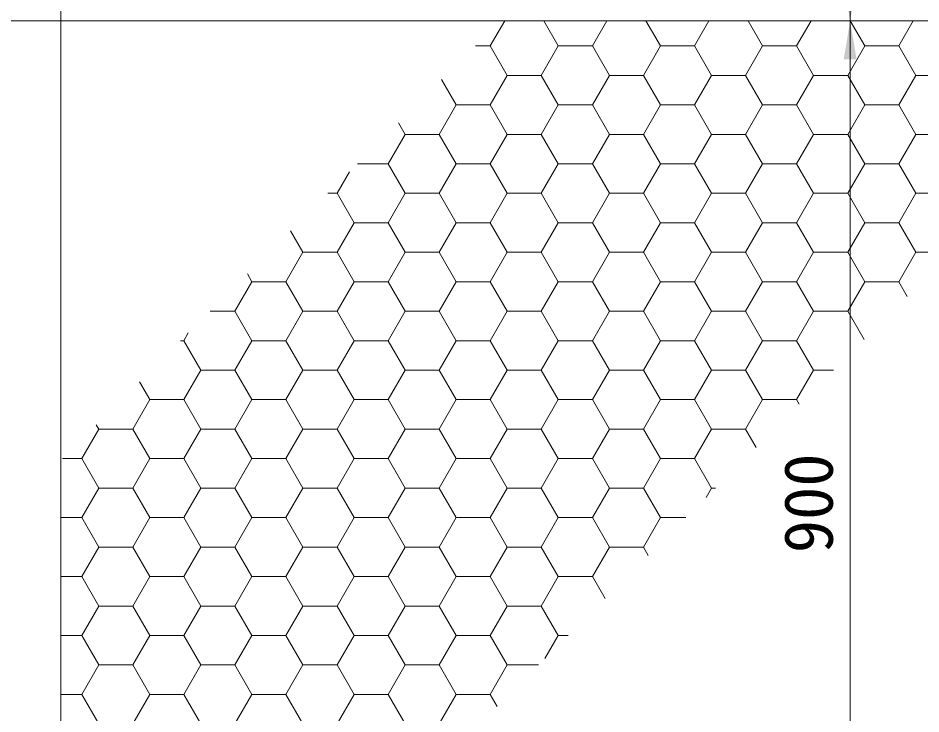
# Model space of a CAD drawing. Units: millimetres at full size, sheet at 1:30; details may follow other scales. Extents: x 47825 to 82541, y -23349 to -5561.
# Drawn here: x 64123 to 64965, y -11449 to -10800 of the extents above; entities that cross this region are included whole.
import ezdxf
from ezdxf.enums import TextEntityAlignment as Align

# ---------------------------------------------------------------- set-up
doc = ezdxf.new("R2010")
doc.units = ezdxf.units.MM
doc.header["$LTSCALE"] = 30
doc.linetypes.add('USER1', pattern=[1.35, 0.75, -0.6])
for name, color, linetype, lineweight in [('ハッチング', 7, 'Continuous', 5), ('寸法線', 7, 'Continuous', 9), ('本体', 2, 'USER1', 13)]:
    doc.layers.add(name, color=color, linetype=linetype, lineweight=lineweight)
doc.styles.add('ＭＳ ゴシック', font='')
doc.styles.get('ＭＳ ゴシック').set_extended_font_data('MS Gothic')

# ---------------------------------------------------------------- blocks, each defined once
blk = doc.blocks.new('filled_arrow')
at = {"color": 0, "linetype": 'Continuous', "lineweight": -2}
blk.add_solid([(7.5, 1.25), (0, 0), (7.5, -1.25)], dxfattribs=at)

msp = doc.modelspace()

# ---------------------------------------------------------------- linework, layer by layer
at = {"layer": 'ハッチング', "lineweight": 20}
msp.add_line((61287.47, -10802.72), (65637.47, -10802.72), dxfattribs=at)
at = {"layer": 'ハッチング'}
for p, q in [((64563, -10826.09), (64576.49, -10802.72)), ((64626.51, -10826.09), (64613.02, -10802.72)), ((64658.25, -10826.09), (64671.74, -10802.72)), ((64721.76, -10826.09), (64708.27, -10802.72)), ((64753.5, -10826.09), (64766.99, -10802.72)), ((64817.01, -10826.09), (64803.52, -10802.72)), ((64848.75, -10826.09), (64862.24, -10802.72)), ((64912.26, -10826.09), (64898.77, -10802.72)), ((64944, -10826.09), (64957.49, -10802.72)), ((64549.15, -10826.09), (64563.01, -10826.09)), ((64578.88, -10853.58), (64563.01, -10826.09)), ((64610.63, -10853.58), (64626.5, -10826.09)), ((64626.51, -10826.09), (64658.26, -10826.09)), ((64674.13, -10853.58), (64658.26, -10826.09)), ((64705.88, -10853.58), (64721.75, -10826.09)), ((64721.76, -10826.09), (64753.51, -10826.09)), ((64769.38, -10853.58), (64753.51, -10826.09)), ((64801.13, -10853.58), (64817, -10826.09)), ((64817.01, -10826.09), (64848.76, -10826.09)), ((64864.63, -10853.58), (64848.76, -10826.09)), ((64896.38, -10853.58), (64912.25, -10826.09)), ((64912.26, -10826.09), (64944.01, -10826.09)), ((64959.88, -10853.58), (64944.01, -10826.09)), ((64563, -10881.08), (64578.88, -10853.58)), ((64578.88, -10853.58), (64610.63, -10853.58)), ((64626.51, -10881.08), (64610.63, -10853.58)), ((64658.25, -10881.08), (64674.13, -10853.58)), ((64674.13, -10853.58), (64705.88, -10853.58)), ((64721.76, -10881.08), (64705.88, -10853.58)), ((64753.5, -10881.08), (64769.38, -10853.58)), ((64769.38, -10853.58), (64801.13, -10853.58)), ((64817.01, -10881.08), (64801.13, -10853.58)), ((64848.75, -10881.08), (64864.63, -10853.58)), ((64864.63, -10853.58), (64896.38, -10853.58)), ((64912.26, -10881.08), (64896.38, -10853.58)), ((64944, -10881.08), (64959.88, -10853.58)), ((64959.88, -10853.58), (64991.63, -10853.58)), ((64531.26, -10881.08), (64517.68, -10857.56)), ((64515.38, -10908.58), (64531.25, -10881.08)), ((64531.26, -10881.08), (64563.01, -10881.08)), ((64578.88, -10908.58), (64563.01, -10881.08)), ((64610.63, -10908.58), (64626.5, -10881.08)), ((64626.51, -10881.08), (64658.26, -10881.08)), ((64674.13, -10908.58), (64658.26, -10881.08)), ((64705.88, -10908.58), (64721.75, -10881.08)), ((64721.76, -10881.08), (64753.51, -10881.08)), ((64769.38, -10908.58), (64753.51, -10881.08)), ((64801.13, -10908.58), (64817, -10881.08)), ((64817.01, -10881.08), (64848.76, -10881.08)), ((64864.63, -10908.58), (64848.76, -10881.08)), ((64896.38, -10908.58), (64912.25, -10881.08)), ((64912.26, -10881.08), (64944.01, -10881.08)), ((64959.88, -10908.58), (64944.01, -10881.08)), ((64483.63, -10908.58), (64477.42, -10897.82)), ((64467.75, -10936.07), (64483.63, -10908.58)), ((64483.63, -10908.58), (64515.38, -10908.58)), ((64531.26, -10936.07), (64515.38, -10908.58)), ((64563, -10936.07), (64578.88, -10908.58)), ((64578.88, -10908.58), (64610.63, -10908.58)), ((64626.51, -10936.07), (64610.63, -10908.58)), ((64658.25, -10936.07), (64674.13, -10908.58)), ((64674.13, -10908.58), (64705.88, -10908.58)), ((64721.76, -10936.07), (64705.88, -10908.58)), ((64753.5, -10936.07), (64769.38, -10908.58)), ((64769.38, -10908.58), (64801.13, -10908.58)), ((64817.01, -10936.07), (64801.13, -10908.58)), ((64848.75, -10936.07), (64864.63, -10908.58)), ((64864.63, -10908.58), (64896.38, -10908.58)), ((64912.26, -10936.07), (64896.38, -10908.58)), ((64944, -10936.07), (64959.88, -10908.58)), ((64959.88, -10908.58), (64991.63, -10908.58)), ((64439.16, -10936.07), (64467.76, -10936.07)), ((64483.63, -10963.57), (64467.76, -10936.07)), ((64515.38, -10963.57), (64531.25, -10936.07)), ((64531.26, -10936.07), (64563.01, -10936.07)), ((64578.88, -10963.57), (64563.01, -10936.07)), ((64610.63, -10963.57), (64626.5, -10936.07)), ((64626.51, -10936.07), (64658.26, -10936.07)), ((64674.13, -10963.57), (64658.26, -10936.07)), ((64705.88, -10963.57), (64721.75, -10936.07)), ((64721.76, -10936.07), (64753.51, -10936.07)), ((64769.38, -10963.57), (64753.51, -10936.07)), ((64801.13, -10963.57), (64817, -10936.07)), ((64817.01, -10936.07), (64848.76, -10936.07)), ((64864.63, -10963.57), (64848.76, -10936.07)), ((64896.38, -10963.57), (64912.25, -10936.07)), ((64912.26, -10936.07), (64944.01, -10936.07)), ((64959.88, -10963.57), (64944.01, -10936.07)), ((64420.13, -10963.57), (64431.69, -10943.55)), ((64411.67, -10963.57), (64420.13, -10963.57)), ((64436.01, -10991.07), (64420.13, -10963.57)), ((64467.75, -10991.07), (64483.63, -10963.57)), ((64483.63, -10963.57), (64515.38, -10963.57)), ((64531.26, -10991.07), (64515.38, -10963.57)), ((64563, -10991.07), (64578.88, -10963.57)), ((64578.88, -10963.57), (64610.63, -10963.57)), ((64626.51, -10991.07), (64610.63, -10963.57)), ((64658.25, -10991.07), (64674.13, -10963.57)), ((64674.13, -10963.57), (64705.88, -10963.57)), ((64721.76, -10991.07), (64705.88, -10963.57)), ((64753.5, -10991.07), (64769.38, -10963.57)), ((64769.38, -10963.57), (64801.13, -10963.57)), ((64817.01, -10991.07), (64801.13, -10963.57)), ((64848.75, -10991.07), (64864.63, -10963.57)), ((64864.63, -10963.57), (64896.38, -10963.57)), ((64912.26, -10991.07), (64896.38, -10963.57)), ((64944, -10991.07), (64959.88, -10963.57)), ((64959.88, -10963.57), (64991.63, -10963.57)), ((64420.13, -11018.56), (64436, -10991.07)), ((64436.01, -10991.07), (64467.76, -10991.07)), ((64483.63, -11018.56), (64467.76, -10991.07)), ((64515.38, -11018.56), (64531.25, -10991.07)), ((64531.26, -10991.07), (64563.01, -10991.07)), ((64578.88, -11018.56), (64563.01, -10991.07)), ((64610.63, -11018.56), (64626.5, -10991.07)), ((64626.51, -10991.07), (64658.26, -10991.07)), ((64674.13, -11018.56), (64658.26, -10991.07)), ((64705.88, -11018.56), (64721.75, -10991.07)), ((64721.76, -10991.07), (64753.51, -10991.07)), ((64769.38, -11018.56), (64753.51, -10991.07)), ((64801.13, -11018.56), (64817, -10991.07)), ((64817.01, -10991.07), (64848.76, -10991.07)), ((64864.63, -11018.56), (64848.76, -10991.07)), ((64896.38, -11018.56), (64912.25, -10991.07)), ((64912.26, -10991.07), (64944.01, -10991.07)), ((64959.88, -11018.56), (64944.01, -10991.07)), ((64388.38, -11018.56), (64376.78, -10998.46)), ((64372.5, -11046.06), (64388.38, -11018.56)), ((64388.38, -11018.56), (64420.13, -11018.56)), ((64436.01, -11046.06), (64420.13, -11018.56)), ((64467.75, -11046.06), (64483.63, -11018.56)), ((64483.63, -11018.56), (64515.38, -11018.56)), ((64531.26, -11046.06), (64515.38, -11018.56)), ((64563, -11046.06), (64578.88, -11018.56)), ((64578.88, -11018.56), (64610.63, -11018.56)), ((64626.51, -11046.06), (64610.63, -11018.56)), ((64658.25, -11046.06), (64674.13, -11018.56)), ((64674.13, -11018.56), (64705.88, -11018.56)), ((64721.76, -11046.06), (64705.88, -11018.56)), ((64753.5, -11046.06), (64769.38, -11018.56)), ((64769.38, -11018.56), (64801.13, -11018.56)), ((64817.01, -11046.06), (64801.13, -11018.56)), ((64848.75, -11046.06), (64864.63, -11018.56)), ((64864.63, -11018.56), (64896.38, -11018.56)), ((64912.26, -11046.06), (64896.38, -11018.56)), ((64944, -11046.06), (64959.88, -11018.56)), ((64959.88, -11018.56), (64991.63, -11018.56)), ((64340.76, -11046.06), (64336.52, -11038.72)), ((64324.88, -11073.55), (64340.75, -11046.06)), ((64340.76, -11046.06), (64372.51, -11046.06)), ((64388.38, -11073.55), (64372.51, -11046.06)), ((64420.13, -11073.55), (64436, -11046.06)), ((64436.01, -11046.06), (64467.76, -11046.06)), ((64483.63, -11073.55), (64467.76, -11046.06)), ((64515.38, -11073.55), (64531.25, -11046.06)), ((64531.26, -11046.06), (64563.01, -11046.06)), ((64578.88, -11073.55), (64563.01, -11046.06)), ((64610.63, -11073.55), (64626.5, -11046.06)), ((64626.51, -11046.06), (64658.26, -11046.06)), ((64674.13, -11073.55), (64658.26, -11046.06)), ((64705.88, -11073.55), (64721.75, -11046.06)), ((64721.76, -11046.06), (64753.51, -11046.06)), ((64769.38, -11073.55), (64753.51, -11046.06)), ((64801.13, -11073.55), (64817, -11046.06)), ((64817.01, -11046.06), (64848.76, -11046.06)), ((64864.63, -11073.55), (64848.76, -11046.06)), ((64896.38, -11073.55), (64912.25, -11046.06)), ((64912.26, -11046.06), (64944.01, -11046.06)), ((64951.9, -11059.73), (64944.01, -11046.06)), ((64301.68, -11073.55), (64324.88, -11073.55)), ((64340.76, -11101.05), (64324.88, -11073.55)), ((64372.5, -11101.05), (64388.38, -11073.55)), ((64388.38, -11073.55), (64420.13, -11073.55)), ((64436.01, -11101.05), (64420.13, -11073.55)), ((64467.75, -11101.05), (64483.63, -11073.55)), ((64483.63, -11073.55), (64515.38, -11073.55)), ((64531.26, -11101.05), (64515.38, -11073.55)), ((64563, -11101.05), (64578.88, -11073.55)), ((64578.88, -11073.55), (64610.63, -11073.55)), ((64626.51, -11101.05), (64610.63, -11073.55)), ((64658.25, -11101.05), (64674.13, -11073.55)), ((64674.13, -11073.55), (64705.88, -11073.55)), ((64721.76, -11101.05), (64705.88, -11073.55)), ((64753.5, -11101.05), (64769.38, -11073.55)), ((64769.38, -11073.55), (64801.13, -11073.55)), ((64817.01, -11101.05), (64801.13, -11073.55)), ((64848.75, -11101.05), (64864.63, -11073.55)), ((64864.63, -11073.55), (64896.38, -11073.55)), ((64911.64, -11099.99), (64896.38, -11073.55)), ((64277.25, -11101.05), (64281.45, -11093.79)), ((64274.19, -11101.05), (64277.26, -11101.05)), ((64293.13, -11128.55), (64277.26, -11101.05)), ((64324.88, -11128.55), (64340.75, -11101.05)), ((64340.76, -11101.05), (64372.51, -11101.05)), ((64388.38, -11128.55), (64372.51, -11101.05)), ((64420.13, -11128.55), (64436, -11101.05)), ((64436.01, -11101.05), (64467.76, -11101.05)), ((64483.63, -11128.55), (64467.76, -11101.05)), ((64515.38, -11128.55), (64531.25, -11101.05)), ((64531.26, -11101.05), (64563.01, -11101.05)), ((64578.88, -11128.55), (64563.01, -11101.05)), ((64610.63, -11128.55), (64626.5, -11101.05)), ((64626.51, -11101.05), (64658.26, -11101.05)), ((64674.13, -11128.55), (64658.26, -11101.05)), ((64705.88, -11128.55), (64721.75, -11101.05)), ((64721.76, -11101.05), (64753.51, -11101.05)), ((64769.38, -11128.55), (64753.51, -11101.05)), ((64801.13, -11128.55), (64817, -11101.05)), ((64817.01, -11101.05), (64848.76, -11101.05)), ((64864.63, -11128.55), (64848.76, -11101.05)), ((64277.25, -11156.04), (64293.13, -11128.55)), ((64293.13, -11128.55), (64324.88, -11128.55)), ((64340.76, -11156.04), (64324.88, -11128.55)), ((64372.5, -11156.04), (64388.38, -11128.55)), ((64388.38, -11128.55), (64420.13, -11128.55)), ((64436.01, -11156.04), (64420.13, -11128.55)), ((64467.75, -11156.04), (64483.63, -11128.55)), ((64483.63, -11128.55), (64515.38, -11128.55)), ((64531.26, -11156.04), (64515.38, -11128.55)), ((64563, -11156.04), (64578.88, -11128.55)), ((64578.88, -11128.55), (64610.63, -11128.55)), ((64626.51, -11156.04), (64610.63, -11128.55)), ((64658.25, -11156.04), (64674.13, -11128.55)), ((64674.13, -11128.55), (64705.88, -11128.55)), ((64721.76, -11156.04), (64705.88, -11128.55)), ((64753.5, -11156.04), (64769.38, -11128.55)), ((64769.38, -11128.55), (64801.13, -11128.55)), ((64817.01, -11156.04), (64801.13, -11128.55)), ((64848.75, -11156.04), (64864.63, -11128.55)), ((64864.63, -11128.55), (64883.09, -11128.55)), ((64245.51, -11156.04), (64235.87, -11139.36)), ((64229.63, -11183.54), (64245.5, -11156.04)), ((64245.51, -11156.04), (64277.26, -11156.04)), ((64293.13, -11183.54), (64277.26, -11156.04)), ((64324.88, -11183.54), (64340.75, -11156.04)), ((64340.76, -11156.04), (64372.51, -11156.04)), ((64388.38, -11183.54), (64372.51, -11156.04)), ((64420.13, -11183.54), (64436, -11156.04)), ((64436.01, -11156.04), (64467.76, -11156.04)), ((64483.63, -11183.54), (64467.76, -11156.04)), ((64515.38, -11183.54), (64531.25, -11156.04)), ((64531.26, -11156.04), (64563.01, -11156.04)), ((64578.88, -11183.54), (64563.01, -11156.04)), ((64610.63, -11183.54), (64626.5, -11156.04)), ((64626.51, -11156.04), (64658.26, -11156.04)), ((64674.13, -11183.54), (64658.26, -11156.04)), ((64705.88, -11183.54), (64721.75, -11156.04)), ((64721.76, -11156.04), (64753.51, -11156.04)), ((64769.38, -11183.54), (64753.51, -11156.04)), ((64801.13, -11183.54), (64817, -11156.04)), ((64817.01, -11156.04), (64848.76, -11156.04)), ((64851.26, -11160.38), (64848.76, -11156.04)), ((64197.88, -11183.54), (64195.62, -11179.62)), ((64182, -11211.04), (64197.88, -11183.54)), ((64197.88, -11183.54), (64229.63, -11183.54)), ((64245.51, -11211.04), (64229.63, -11183.54)), ((64277.25, -11211.04), (64293.13, -11183.54)), ((64293.13, -11183.54), (64324.88, -11183.54)), ((64340.76, -11211.04), (64324.88, -11183.54)), ((64372.5, -11211.04), (64388.38, -11183.54)), ((64388.38, -11183.54), (64420.13, -11183.54)), ((64436.01, -11211.04), (64420.13, -11183.54)), ((64467.75, -11211.04), (64483.63, -11183.54)), ((64483.63, -11183.54), (64515.38, -11183.54)), ((64531.26, -11211.04), (64515.38, -11183.54)), ((64563, -11211.04), (64578.88, -11183.54)), ((64578.88, -11183.54), (64610.63, -11183.54)), ((64626.51, -11211.04), (64610.63, -11183.54)), ((64658.25, -11211.04), (64674.13, -11183.54)), ((64674.13, -11183.54), (64705.88, -11183.54)), ((64721.76, -11211.04), (64705.88, -11183.54)), ((64753.5, -11211.04), (64769.38, -11183.54)), ((64769.38, -11183.54), (64801.13, -11183.54)), ((64811, -11200.63), (64801.13, -11183.54)), ((64164.2, -11211.04), (64182.01, -11211.04)), ((64197.88, -11238.53), (64182.01, -11211.04)), ((64229.63, -11238.53), (64245.5, -11211.04)), ((64245.51, -11211.04), (64277.26, -11211.04)), ((64293.13, -11238.53), (64277.26, -11211.04)), ((64324.88, -11238.53), (64340.75, -11211.04)), ((64340.76, -11211.04), (64372.51, -11211.04)), ((64388.38, -11238.53), (64372.51, -11211.04)), ((64420.13, -11238.53), (64436, -11211.04)), ((64436.01, -11211.04), (64467.76, -11211.04)), ((64483.63, -11238.53), (64467.76, -11211.04)), ((64515.38, -11238.53), (64531.25, -11211.04)), ((64531.26, -11211.04), (64563.01, -11211.04)), ((64578.88, -11238.53), (64563.01, -11211.04)), ((64610.63, -11238.53), (64626.5, -11211.04)), ((64626.51, -11211.04), (64658.26, -11211.04)), ((64674.13, -11238.53), (64658.26, -11211.04)), ((64705.88, -11238.53), (64721.75, -11211.04)), ((64721.76, -11211.04), (64753.51, -11211.04)), ((64769.38, -11238.53), (64753.51, -11211.04)), ((64182, -11266.03), (64197.88, -11238.53)), ((64197.88, -11238.53), (64229.63, -11238.53)), ((64245.51, -11266.03), (64229.63, -11238.53)), ((64277.25, -11266.03), (64293.13, -11238.53)), ((64293.13, -11238.53), (64324.88, -11238.53)), ((64340.76, -11266.03), (64324.88, -11238.53)), ((64372.5, -11266.03), (64388.38, -11238.53)), ((64388.38, -11238.53), (64420.13, -11238.53)), ((64436.01, -11266.03), (64420.13, -11238.53)), ((64467.75, -11266.03), (64483.63, -11238.53)), ((64483.63, -11238.53), (64515.38, -11238.53)), ((64531.26, -11266.03), (64515.38, -11238.53)), ((64563, -11266.03), (64578.88, -11238.53)), ((64578.88, -11238.53), (64610.63, -11238.53)), ((64626.51, -11266.03), (64610.63, -11238.53)), ((64658.25, -11266.03), (64674.13, -11238.53)), ((64674.13, -11238.53), (64705.88, -11238.53)), ((64721.76, -11266.03), (64705.88, -11238.53)), ((64764.3, -11247.34), (64769.38, -11238.53)), ((64769.38, -11238.53), (64773.1, -11238.53)), ((64162.47, -11266.03), (64182.01, -11266.03)), ((64197.88, -11293.53), (64182.01, -11266.03)), ((64229.63, -11293.53), (64245.5, -11266.03)), ((64245.51, -11266.03), (64277.26, -11266.03)), ((64293.13, -11293.53), (64277.26, -11266.03)), ((64324.88, -11293.53), (64340.75, -11266.03)), ((64340.76, -11266.03), (64372.51, -11266.03)), ((64388.38, -11293.53), (64372.51, -11266.03)), ((64420.13, -11293.53), (64436, -11266.03)), ((64436.01, -11266.03), (64467.76, -11266.03)), ((64483.63, -11293.53), (64467.76, -11266.03)), ((64515.38, -11293.53), (64531.25, -11266.03)), ((64531.26, -11266.03), (64563.01, -11266.03)), ((64578.88, -11293.53), (64563.01, -11266.03)), ((64610.63, -11293.53), (64626.5, -11266.03)), ((64626.51, -11266.03), (64658.26, -11266.03)), ((64674.13, -11293.53), (64658.26, -11266.03)), ((64705.88, -11293.53), (64721.75, -11266.03)), ((64721.76, -11266.03), (64745.6, -11266.03)), ((64182, -11321.02), (64197.88, -11293.53)), ((64197.88, -11293.53), (64229.63, -11293.53)), ((64245.51, -11321.02), (64229.63, -11293.53)), ((64277.25, -11321.02), (64293.13, -11293.53)), ((64293.13, -11293.53), (64324.88, -11293.53)), ((64340.76, -11321.02), (64324.88, -11293.53)), ((64372.5, -11321.02), (64388.38, -11293.53)), ((64388.38, -11293.53), (64420.13, -11293.53)), ((64436.01, -11321.02), (64420.13, -11293.53)), ((64467.75, -11321.02), (64483.63, -11293.53)), ((64483.63, -11293.53), (64515.38, -11293.53)), ((64531.26, -11321.02), (64515.38, -11293.53)), ((64563, -11321.02), (64578.88, -11293.53)), ((64578.88, -11293.53), (64610.63, -11293.53)), ((64626.51, -11321.02), (64610.63, -11293.53)), ((64658.25, -11321.02), (64674.13, -11293.53)), ((64674.13, -11293.53), (64705.88, -11293.53)), ((64710.36, -11301.28), (64705.88, -11293.53)), ((64162.47, -11321.02), (64182.01, -11321.02)), ((64197.88, -11348.52), (64182.01, -11321.02)), ((64229.63, -11348.52), (64245.5, -11321.02)), ((64245.51, -11321.02), (64277.26, -11321.02)), ((64293.13, -11348.52), (64277.26, -11321.02)), ((64324.88, -11348.52), (64340.75, -11321.02)), ((64340.76, -11321.02), (64372.51, -11321.02)), ((64388.38, -11348.52), (64372.51, -11321.02)), ((64420.13, -11348.52), (64436, -11321.02)), ((64436.01, -11321.02), (64467.76, -11321.02)), ((64483.63, -11348.52), (64467.76, -11321.02)), ((64515.38, -11348.52), (64531.25, -11321.02)), ((64531.26, -11321.02), (64563.01, -11321.02)), ((64578.88, -11348.52), (64563.01, -11321.02)), ((64610.63, -11348.52), (64626.5, -11321.02)), ((64626.51, -11321.02), (64658.26, -11321.02)), ((64670.1, -11341.54), (64658.26, -11321.02)), ((64182, -11376.01), (64197.88, -11348.52)), ((64197.88, -11348.52), (64229.63, -11348.52)), ((64245.51, -11376.01), (64229.63, -11348.52)), ((64277.25, -11376.01), (64293.13, -11348.52)), ((64293.13, -11348.52), (64324.88, -11348.52)), ((64340.76, -11376.01), (64324.88, -11348.52)), ((64372.5, -11376.01), (64388.38, -11348.52)), ((64388.38, -11348.52), (64420.13, -11348.52)), ((64436.01, -11376.01), (64420.13, -11348.52)), ((64467.75, -11376.01), (64483.63, -11348.52)), ((64483.63, -11348.52), (64515.38, -11348.52)), ((64531.26, -11376.01), (64515.38, -11348.52)), ((64563, -11376.01), (64578.88, -11348.52)), ((64578.88, -11348.52), (64610.63, -11348.52)), ((64626.51, -11376.01), (64610.63, -11348.52)), ((64162.47, -11376.01), (64182.01, -11376.01)), ((64197.88, -11403.51), (64182.01, -11376.01)), ((64229.63, -11403.51), (64245.5, -11376.01)), ((64245.51, -11376.01), (64277.26, -11376.01)), ((64293.13, -11403.51), (64277.26, -11376.01)), ((64324.88, -11403.51), (64340.75, -11376.01)), ((64340.76, -11376.01), (64372.51, -11376.01)), ((64388.38, -11403.51), (64372.51, -11376.01)), ((64420.13, -11403.51), (64436, -11376.01)), ((64436.01, -11376.01), (64467.76, -11376.01)), ((64483.63, -11403.51), (64467.76, -11376.01)), ((64515.38, -11403.51), (64531.25, -11376.01)), ((64531.26, -11376.01), (64563.01, -11376.01)), ((64578.88, -11403.51), (64563.01, -11376.01)), ((64614.05, -11397.58), (64626.5, -11376.01)), ((64626.51, -11376.01), (64635.62, -11376.01)), ((64182, -11431.01), (64197.88, -11403.51)), ((64197.88, -11403.51), (64229.63, -11403.51)), ((64245.51, -11431.01), (64229.63, -11403.51)), ((64277.25, -11431.01), (64293.13, -11403.51)), ((64293.13, -11403.51), (64324.88, -11403.51)), ((64340.76, -11431.01), (64324.88, -11403.51)), ((64372.5, -11431.01), (64388.38, -11403.51)), ((64388.38, -11403.51), (64420.13, -11403.51)), ((64436.01, -11431.01), (64420.13, -11403.51)), ((64467.75, -11431.01), (64483.63, -11403.51)), ((64483.63, -11403.51), (64515.38, -11403.51)), ((64531.26, -11431.01), (64515.38, -11403.51)), ((64563, -11431.01), (64578.88, -11403.51)), ((64578.88, -11403.51), (64608.12, -11403.51)), ((64162.47, -11431.01), (64182.01, -11431.01)), ((64197.88, -11458.5), (64182.01, -11431.01)), ((64229.63, -11458.5), (64245.5, -11431.01)), ((64245.51, -11431.01), (64277.26, -11431.01)), ((64293.13, -11458.5), (64277.26, -11431.01)), ((64324.88, -11458.5), (64340.75, -11431.01)), ((64340.76, -11431.01), (64372.51, -11431.01)), ((64388.38, -11458.5), (64372.51, -11431.01)), ((64420.13, -11458.5), (64436, -11431.01)), ((64436.01, -11431.01), (64467.76, -11431.01)), ((64483.63, -11458.5), (64467.76, -11431.01)), ((64515.38, -11458.5), (64531.25, -11431.01)), ((64531.26, -11431.01), (64563.01, -11431.01)), ((64569.46, -11442.18), (64563.01, -11431.01))]:
    msp.add_line(p, q, dxfattribs=at)
at = {"layer": '寸法線'}
for p, q in [((64898.68, -10602.72), (64898.68, -10802.72)), ((64192.47, -10802.72), (64898.68, -10802.72)), ((64192.47, -10802.72), (64898.68, -10802.72)), ((64898.68, -10802.72), (64898.68, -11702.72))]:
    msp.add_line(p, q, dxfattribs=at)
at = {"layer": '本体', "linetype": 'Continuous'}
for p, q in [((64162.47, -10602.72), (64162.47, -10802.72)), ((62762.47, -10802.72), (64162.47, -10802.72)), ((64162.47, -10802.72), (64162.47, -11702.72))]:
    msp.add_line(p, q, dxfattribs=at)

# ---------------------------------------------------------------- block references
at = {"layer": '寸法線', "xscale": 4.8, "yscale": 4.8}
for rotation in [90, 270]:
    msp.add_blockref('filled_arrow', (64898.68, -10802.72), dxfattribs=dict(at, rotation=rotation))

# ---------------------------------------------------------------- texts
at = {"layer": '寸法線', "style": 'ＭＳ ゴシック'}
msp.add_text('900', height=45.57, rotation=90, dxfattribs=at).set_placement((64859.68, -11252.72), align=Align.MIDDLE_CENTER)

doc.saveas('drawing.dxf')
